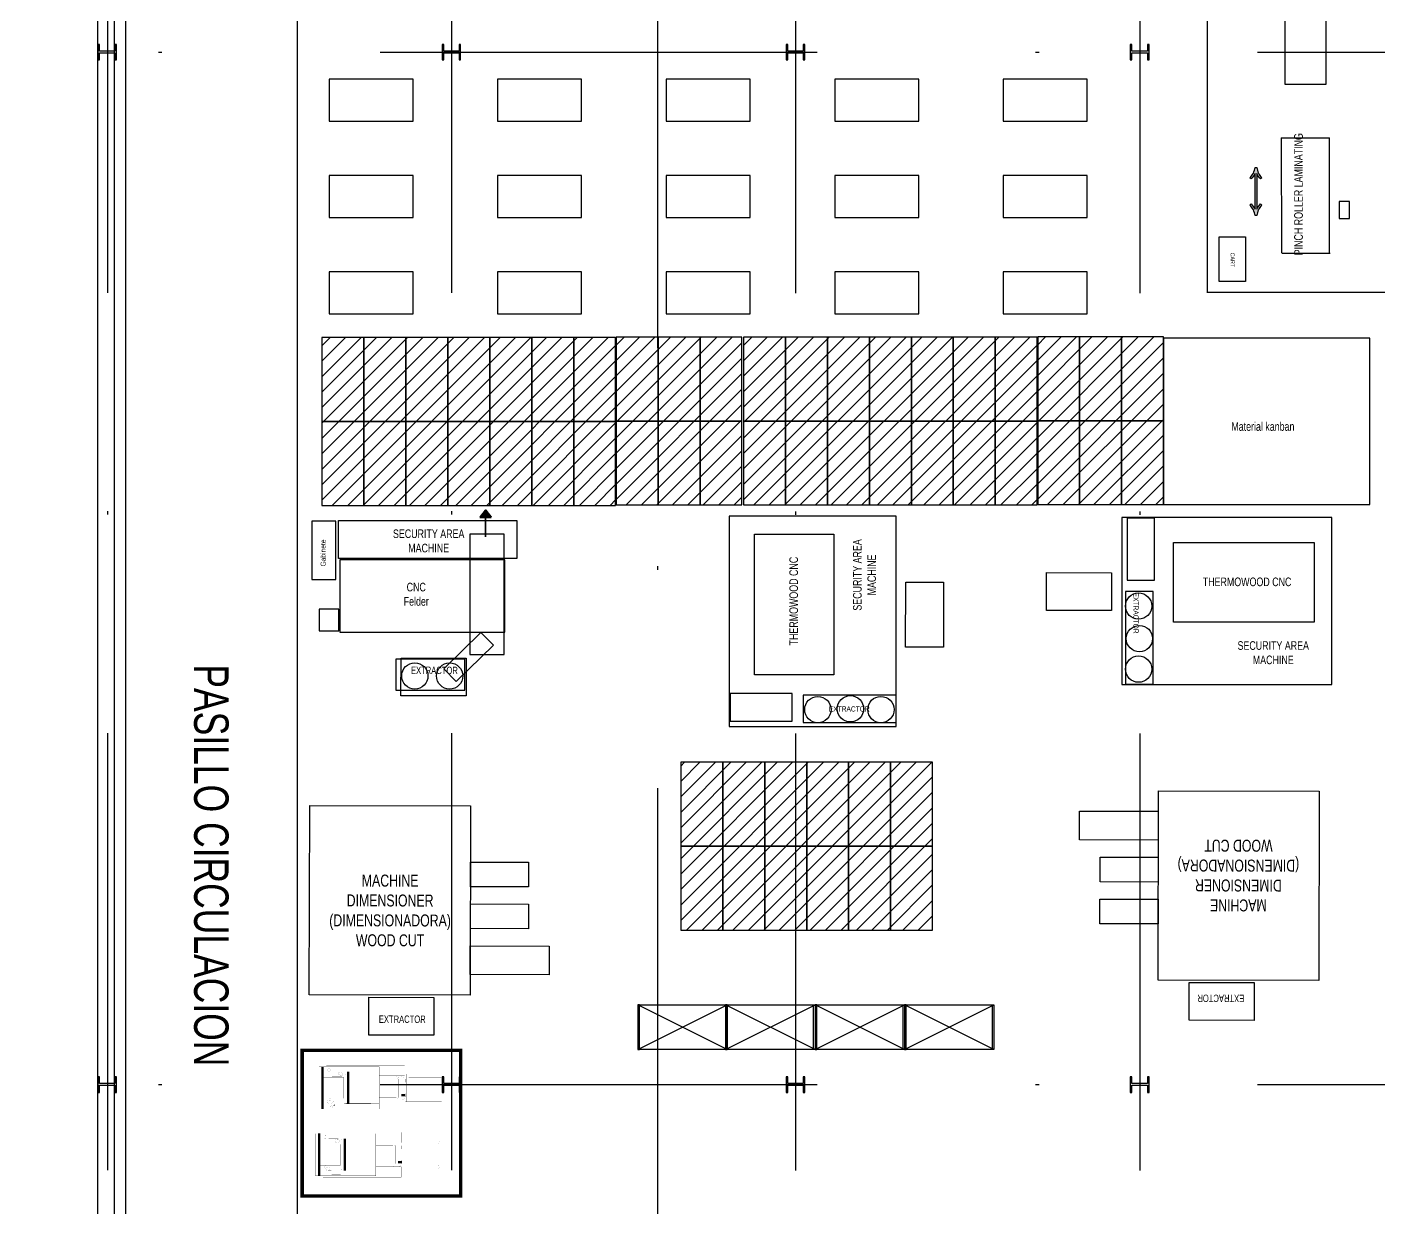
# Model space of a CAD drawing. Header units: millimetres. Extents: x 1263 to 3002, y 1308 to 2683.
# Drawn here: x 1598.97 to 1638.27, y 1374.23 to 1408.55 of the extents above; entities that cross this region are included whole.
import ezdxf

# ---------------------------------------------------------------- set-up
doc = ezdxf.new("R2010")
doc.units = ezdxf.units.MM
doc.linetypes.add('DASHDOT', pattern=[25.4, 12.7, -6.35, 0, -6.35])
for name, color, linetype in [('1- 2', 223, 'Continuous'), ('ejes', 140, 'DASHDOT'), ('LINEA LIMITE DE ZONIFICACION', 2, 'Continuous')]:
    doc.layers.add(name, color=color, linetype=linetype)
doc.styles.add('TEXTO GENERAL', font='swissc.ttf', dxfattribs={"width": 0.9, "height": 1})

# ---------------------------------------------------------------- blocks, each defined once
blk = doc.blocks.new('malla1x1')
at = {"color": 1, "linetype": 'Continuous', "ltscale": 0.01}
blk.add_lwpolyline([(80.173, 79.605), (0, 79.605), (0, 0), (101.556, 0)], close=True, dxfattribs=at)
blk = doc.blocks.new('planta conjunto')
blk.add_lwpolyline([(60.277, 79.803), (60.75, 79.803), (60.75, 0), (60.277, 0)], close=True)
blk.add_lwpolyline([(60.277, 79.803), (60.75, 79.803), (60.75, 0), (60.277, 0)], close=True)
at = {"layer": '1- 2', "lineweight": 25}
for points in [[(60.774, 55.02), (60.324, 55.02), (60.324, 55.217), (60.277, 55.217), (60.277, 54.767), (60.324, 54.767), (60.324, 54.972), (60.774, 54.972), (60.774, 54.767), (60.822, 54.767), (60.822, 55.217), (60.774, 55.217), (60.774, 55.02)], [(60.774, 55.02), (60.324, 55.02), (60.324, 55.217), (60.277, 55.217), (60.277, 54.767), (60.324, 54.767), (60.324, 54.972), (60.774, 54.972), (60.774, 54.767), (60.822, 54.767), (60.822, 55.217), (60.774, 55.217), (60.774, 55.02)], [(70.782, 55.02), (70.332, 55.02), (70.332, 55.217), (70.284, 55.217), (70.284, 54.767), (70.332, 54.767), (70.332, 54.972), (70.782, 54.972), (70.782, 54.767), (70.822, 54.767), (70.822, 55.217), (70.782, 55.217), (70.782, 55.02)], [(70.782, 55.02), (70.332, 55.02), (70.332, 55.217), (70.284, 55.217), (70.284, 54.767), (70.332, 54.767), (70.332, 54.972), (70.782, 54.972), (70.782, 54.767), (70.822, 54.767), (70.822, 55.217), (70.782, 55.217), (70.782, 55.02)], [(80.782, 55.02), (80.332, 55.02), (80.332, 55.217), (80.284, 55.217), (80.284, 54.767), (80.332, 54.767), (80.332, 54.972), (80.782, 54.972), (80.782, 54.767), (80.829, 54.767), (80.829, 55.217), (80.782, 55.217), (80.782, 55.02)], [(80.782, 55.02), (80.332, 55.02), (80.332, 55.217), (80.284, 55.217), (80.284, 54.767), (80.332, 54.767), (80.332, 54.972), (80.782, 54.972), (80.782, 54.767), (80.829, 54.767), (80.829, 55.217), (80.782, 55.217), (80.782, 55.02)], [(90.79, 55.02), (90.34, 55.02), (90.34, 55.217), (90.292, 55.217), (90.292, 54.767), (90.34, 54.767), (90.34, 54.972), (90.79, 54.972), (90.79, 54.767), (90.837, 54.767), (90.837, 55.217), (90.79, 55.217), (90.79, 55.02)], [(90.79, 55.02), (90.34, 55.02), (90.34, 55.217), (90.292, 55.217), (90.292, 54.767), (90.34, 54.767), (90.34, 54.972), (90.79, 54.972), (90.79, 54.767), (90.837, 54.767), (90.837, 55.217), (90.79, 55.217), (90.79, 55.02)], [(60.774, 25.012), (60.324, 25.012), (60.324, 25.209), (60.277, 25.209), (60.277, 24.759), (60.324, 24.759), (60.324, 24.964), (60.774, 24.964), (60.774, 24.759), (60.822, 24.759), (60.822, 25.209), (60.774, 25.209), (60.774, 25.012)], [(60.774, 25.012), (60.324, 25.012), (60.324, 25.209), (60.277, 25.209), (60.277, 24.759), (60.324, 24.759), (60.324, 24.964), (60.774, 24.964), (60.774, 24.759), (60.822, 24.759), (60.822, 25.209), (60.774, 25.209), (60.774, 25.012)], [(70.782, 25.012), (70.332, 25.012), (70.332, 25.209), (70.284, 25.209), (70.284, 24.759), (70.332, 24.759), (70.332, 24.964), (70.782, 24.964), (70.782, 24.759), (70.822, 24.759), (70.822, 25.209), (70.782, 25.209), (70.782, 25.012)], [(70.782, 25.012), (70.332, 25.012), (70.332, 25.209), (70.284, 25.209), (70.284, 24.759), (70.332, 24.759), (70.332, 24.964), (70.782, 24.964), (70.782, 24.759), (70.822, 24.759), (70.822, 25.209), (70.782, 25.209), (70.782, 25.012)], [(80.782, 25.012), (80.332, 25.012), (80.332, 25.209), (80.284, 25.209), (80.284, 24.759), (80.332, 24.759), (80.332, 24.964), (80.782, 24.964), (80.782, 24.759), (80.829, 24.759), (80.829, 25.209), (80.782, 25.209), (80.782, 25.012)], [(80.782, 25.012), (80.332, 25.012), (80.332, 25.209), (80.284, 25.209), (80.284, 24.759), (80.332, 24.759), (80.332, 24.964), (80.782, 24.964), (80.782, 24.759), (80.829, 24.759), (80.829, 25.209), (80.782, 25.209), (80.782, 25.012)], [(90.79, 25.012), (90.34, 25.012), (90.34, 25.209), (90.292, 25.209), (90.292, 24.759), (90.34, 24.759), (90.34, 24.964), (90.79, 24.964), (90.79, 24.759), (90.837, 24.759), (90.837, 25.209), (90.79, 25.209), (90.79, 25.012)], [(90.79, 25.012), (90.34, 25.012), (90.34, 25.209), (90.292, 25.209), (90.292, 24.759), (90.34, 24.759), (90.34, 24.964), (90.79, 24.964), (90.79, 24.759), (90.837, 24.759), (90.837, 25.209), (90.79, 25.209), (90.79, 25.012)]]:
    blk.add_lwpolyline(points, dxfattribs=at)
at = {"layer": 'ejes'}
for p, q in [((60.555, 86.2), (60.555, 0.474)), ((70.562, 86.2), (70.562, 0.474)), ((80.562, 86.192), (80.562, 0.474)), ((90.57, 86.192), (90.57, 0.474)), ((76.545, 84.599), (76.545, -1.127)), ((-8.01, 54.992), (162.449, 54.992)), ((-8.01, 24.984), (162.449, 24.984))]:
    blk.add_line(p, q, dxfattribs=at)
blk.add_blockref('malla1x1', (60.75, 0.197))
blk = doc.blocks.new('ARRAY BASE$0$MONTACARGA 1')
at = {"lineweight": 100, "const_width": 0.00187}
for points in [[(9782.598, 92.797), (9782.598, 92.835), (9780.327, 92.835), (9780.327, 92.535), (9781.063, 92.535)], [(9780.28, 92.589), (9780.28, 91.777)], [(9780.564, 92.452), (9781.063, 92.452)], [(9781.033, 92.449), (9781.033, 91.917)], [(9782.714, 92.486), (9782.091, 92.486), (9782.091, 91.88), (9782.714, 91.88)], [(9780.411, 91.97), (9780.308, 91.97)], [(9782.598, 91.57), (9782.598, 91.532), (9780.327, 91.532), (9780.327, 91.832), (9781.063, 91.832)], [(9780.564, 91.916), (9781.063, 91.916)], [(9782.149, 91.842), (9782.437, 91.842), (9782.437, 91.721), (9782.149, 91.721)]]:
    blk.add_lwpolyline(points, dxfattribs=at)
for points in [[(9782.817, 91.57), (9782.817, 92.796), (9781.064, 92.796), (9781.064, 91.57)], [(9781.777, 92.648), (9781.856, 92.648), (9781.856, 92.797), (9781.777, 92.797)], [(9782.087, 92.749), (9782.351, 92.749), (9782.351, 92.619), (9782.087, 92.619)], [(9782.088, 92.646), (9781.302, 92.646), (9781.302, 91.719), (9782.088, 91.719)], [(9782.422, 92.747), (9782.401, 92.705), (9782.354, 92.705), (9782.354, 92.652), (9782.437, 92.652), (9782.486, 92.747)], [(9781.777, 91.569), (9781.856, 91.569), (9781.856, 91.718), (9781.777, 91.718)]]:
    blk.add_lwpolyline(points, close=True, dxfattribs=at)
at = {"lineweight": 100}
for points in [[(9782.714, 92.796), (9782.714, 91.57)], [(9780.411, 92.396), (9780.308, 92.396)], [(9781.969, 91.719), (9781.969, 92.646)]]:
    blk.add_lwpolyline(points, dxfattribs=at)
for points in [[(9780.205, 92.589, 0.00187, 0.00187, 0), (9780.205, 91.777, 0.00187, 0.00187, 0), (9780.306, 91.777, 0.00187, 0.00187, 0), (9780.306, 92.589, 0.00187, 0.00187, 0), (9779.265, 92.589, 0.00187, 0.00187, 0.414), (9779.217, 92.542, 0.00187, 0.00187, 0.414), (9779.265, 92.494, 0.00187, 0.00187, 0), (9780.205, 92.494, 0, 0, 0)], [(9780.411, 92.445, 0.00187, 0.00187, 0), (9780.308, 92.445, 0.00187, 0.00187, 0), (9780.308, 92.347, 0.00187, 0.00187, 0), (9780.411, 92.347, 0, 0, 0)], [(9780.411, 91.921, 0.00187, 0.00187, 0), (9780.411, 92.445, 0.00187, 0.00187, 0), (9780.492, 92.445, 0.00187, 0.00187, 0), (9780.492, 91.921, 0.00187, 0.00187, 0), (9780.308, 91.921, 0.00187, 0.00187, 0), (9780.308, 92.018, 0.00187, 0.00187, 0), (9780.411, 92.018, 0, 0, 0)], [(9781.277, 92.577, 0.00187, 0.00187, 0), (9781.063, 92.577, 0.00187, 0.00187, 0), (9781.063, 92.627, 0.00187, 0.00187, 0), (9781.277, 92.627, 0, 0, 0), (9781.277, 91.738, 0, 0, 0)], [(9781.277, 91.788, 0.00187, 0.00187, 0), (9781.063, 91.788, 0.00187, 0.00187, 0), (9781.063, 91.738, 0.00187, 0.00187, 0), (9781.953, 91.738, 0.00187, 0.00187, 0), (9781.953, 92.627, 0.00187, 0.00187, 0), (9781.277, 92.627, 0, 0, 0)]]:
    blk.add_lwpolyline(points, format="xyseb", dxfattribs=at)
at = {"lineweight": 100, "const_width": 0.00187}
for points in [[(9780.331, 91.922), (9780.335, 91.879, 0.134), (9780.447, 91.832), (9780.54, 91.836, 0.259), (9780.564, 91.869), (9780.564, 92.502, 0.388), (9780.527, 92.535, 0.001), (9780.447, 92.535, 0.071), (9780.415, 92.531, 0.105), (9780.331, 92.485), (9780.331, 92.445)], [(9781.968, 92.626), (9782.042, 92.626, -0.413), (9782.065, 92.599, -0.362), (9782.042, 92.58), (9781.968, 92.58)], [(9780.203, 91.871), (9779.262, 91.871, 0.414214), (9779.215, 91.824, 0.414), (9779.262, 91.777), (9780.203, 91.777)], [(9781.968, 91.785), (9782.042, 91.785, -0.412), (9782.065, 91.757, -0.362), (9782.042, 91.738), (9781.968, 91.738)], [(9782.145, 91.838, 0.256), (9782.114, 91.777, 0.256), (9782.149, 91.723)], [(9782.222, 91.728, 0.233), (9782.248, 91.785, 0.238), (9782.218, 91.837)]]:
    blk.add_lwpolyline(points, format="xyb", dxfattribs=at)
for points in [[(9780.511, 92.452, 0.413), (9780.533, 92.474, 0.415), (9780.511, 92.495, 0.414), (9780.489, 92.474, 0.414)], [(9782.512, 92.491, 0.325), (9782.57, 92.571, 0.414), (9782.486, 92.655, 0.414), (9782.402, 92.571, 0.414)], [(9782.502, 92.541, 0.275), (9782.52, 92.575, 0.381), (9782.482, 92.605, 0.381), (9782.452, 92.567, 0.381)], [(9780.489, 91.894, 0.414), (9780.511, 91.872, 0.414), (9780.533, 91.894, 0.414), (9780.511, 91.915, 0.414)], [(9782.181, 91.73, 0.414), (9782.233, 91.781, 0.414), (9782.181, 91.833, 0.414), (9782.13, 91.781, 0.414)], [(9782.523, 91.614, 0.414), (9782.573, 91.663, 0.414), (9782.523, 91.713, 0.414), (9782.473, 91.663, 0.414)]]:
    blk.add_lwpolyline(points, format="xyb", close=True, dxfattribs=at)
blk = doc.blocks.new('ARRAY BASE$0$SLIDING DOOR ARROW')
h = blk.add_hatch(color=7)
h.dxf.hatch_style = 1
h.paths.add_polyline_path([(-6.8, 15.6), (-5.3, 14.3, 0.049205), (-1, 20.4), (-1, -20.4, 0.049205), (-5.3, -14.3), (-6.8, -15.6, -0.166738), (-1, -27.6), (1, -27.6, -0.166738), (6.8, -15.6), (5.3, -14.3, 0.049205), (1, -20.4), (1, 20.4, 0.049205), (5.3, 14.3), (6.8, 15.6, -0.166738), (1, 27.6), (-1, 27.6, -0.166738)])
at = {"color": 7}
blk.add_lwpolyline([(-1, 27.6), (1, 27.6, 0.166738), (6.8, 15.6), (5.3, 14.3, -0.049205), (1, 20.4), (1, -20.4, -0.049205), (5.3, -14.3), (6.8, -15.6, 0.166738), (1, -27.6), (-1, -27.6, 0.166738), (-6.8, -15.6), (-5.3, -14.3, -0.049205), (-1, -20.4), (-1, 20.4, -0.049205), (-5.3, 14.3), (-6.8, 15.6, 0.166738)], format="xyb", close=True, dxfattribs=at)
blk = doc.blocks.new('ARRAY BASE$0$Rack madera')
for p, q in [((0.002, 0.002), (0.002, 1.302)), ((0.002, 1.302), (0.052, 1.302)), ((2.602, 1.302), (0.002, 0.002)), ((0.002, 1.302), (2.602, 0.002)), ((2.552, 1.302), (0.052, 1.302)), ((0.052, 1.302), (0.052, 0.002)), ((2.552, 0.002), (2.552, 1.302)), ((2.602, 1.302), (2.552, 1.302)), ((2.602, 0.002), (2.602, 1.302)), ((0.052, 0.002), (0.002, 0.002)), ((0.052, 0.002), (2.552, 0.002)), ((2.552, 0.002), (2.602, 0.002))]:
    blk.add_line(p, q)

msp = doc.modelspace()

# ---------------------------------------------------------------- hatches: boundary and pattern name
h = msp.add_hatch()
h.set_pattern_fill('ANSI31', color=256, scale=0.1)
h.set_pattern_definition([(45, (1224.74026, 1362.23), (-0.2245064, 0.2245064), [])])
h.paths.add_polyline_path([(1619.75248, 1397.10235), (1618.53248, 1397.10235), (1618.53248, 1394.66235), (1619.75248, 1394.66235)])
h.paths.add_polyline_path([(1618.53248, 1397.10235), (1617.31248, 1397.10235), (1617.31248, 1394.66235), (1618.53248, 1394.66235)])
h.paths.add_polyline_path([(1617.31248, 1397.10235), (1616.09248, 1397.10235), (1616.09248, 1394.66235), (1617.31248, 1394.66235)])
h.paths.add_polyline_path([(1616.08004, 1397.09134), (1614.86004, 1397.09134), (1614.86004, 1394.65134), (1616.08004, 1394.65134)])
h.paths.add_polyline_path([(1614.86004, 1397.09134), (1613.64004, 1397.09134), (1613.64004, 1394.65134), (1614.86004, 1394.65134)])
h.paths.add_polyline_path([(1612.42004, 1397.09134), (1611.20004, 1397.09134), (1611.20004, 1394.65134), (1612.42004, 1394.65134)])
h.paths.add_polyline_path([(1613.64004, 1397.09134), (1612.42004, 1397.09134), (1612.42004, 1394.65134), (1613.64004, 1394.65134)])
h.paths.add_polyline_path([(1609.98004, 1397.09134), (1608.76004, 1397.09134), (1608.76004, 1394.65134), (1609.98004, 1394.65134)])
h.paths.add_polyline_path([(1611.20004, 1397.09134), (1609.98004, 1397.09134), (1609.98004, 1394.65134), (1611.20004, 1394.65134)])
h.paths.add_polyline_path([(1608.76004, 1397.09134), (1607.54004, 1397.09134), (1607.54004, 1394.65134), (1608.76004, 1394.65134)])
h.paths.add_polyline_path([(1609.98004, 1399.53134), (1608.76004, 1399.53134), (1608.76004, 1397.09134), (1609.98004, 1397.09134)])
h.paths.add_polyline_path([(1608.76004, 1399.53134), (1607.54004, 1399.53134), (1607.54004, 1397.09134), (1608.76004, 1397.09134)])
h.paths.add_polyline_path([(1611.20004, 1399.53134), (1609.98004, 1399.53134), (1609.98004, 1397.09134), (1611.20004, 1397.09134)])
h.paths.add_polyline_path([(1612.42004, 1399.53134), (1611.20004, 1399.53134), (1611.20004, 1397.09134), (1612.42004, 1397.09134)])
h.paths.add_polyline_path([(1613.64004, 1399.53134), (1612.42004, 1399.53134), (1612.42004, 1397.09134), (1613.64004, 1397.09134)])
h.paths.add_polyline_path([(1614.86004, 1399.53134), (1613.64004, 1399.53134), (1613.64004, 1397.09134), (1614.86004, 1397.09134)])
h.paths.add_polyline_path([(1616.08004, 1399.53134), (1614.86004, 1399.53134), (1614.86004, 1397.09134), (1616.08004, 1397.09134)])
h.paths.add_polyline_path([(1617.31248, 1399.54235), (1616.09248, 1399.54235), (1616.09248, 1397.10235), (1617.31248, 1397.10235)])
h.paths.add_polyline_path([(1619.75248, 1399.54235), (1618.53248, 1399.54235), (1618.53248, 1397.10235), (1619.75248, 1397.10235)])
h.paths.add_polyline_path([(1618.53248, 1399.54235), (1617.31248, 1399.54235), (1617.31248, 1397.10235), (1618.53248, 1397.10235)])
h = msp.add_hatch()
h.set_pattern_fill('ANSI31', color=256, scale=0.1)
h.set_pattern_definition([(45, (1236.99566, 1362.241), (-0.2245064, 0.2245064), [])])
h.paths.add_polyline_path([(1632.00789, 1397.11337), (1630.78789, 1397.11337), (1630.78789, 1394.67337), (1632.00789, 1394.67337)])
h.paths.add_polyline_path([(1630.78789, 1397.11337), (1629.56789, 1397.11337), (1629.56789, 1394.67337), (1630.78789, 1394.67337)])
h.paths.add_polyline_path([(1629.56789, 1397.11337), (1628.34789, 1397.11337), (1628.34789, 1394.67337), (1629.56789, 1394.67337)])
h.paths.add_polyline_path([(1628.33544, 1397.10235), (1627.11544, 1397.10235), (1627.11544, 1394.66235), (1628.33544, 1394.66235)])
h.paths.add_polyline_path([(1627.11544, 1397.10235), (1625.89544, 1397.10235), (1625.89544, 1394.66235), (1627.11544, 1394.66235)])
h.paths.add_polyline_path([(1624.67544, 1397.10235), (1623.45544, 1397.10235), (1623.45544, 1394.66235), (1624.67544, 1394.66235)])
h.paths.add_polyline_path([(1625.89544, 1397.10235), (1624.67544, 1397.10235), (1624.67544, 1394.66235), (1625.89544, 1394.66235)])
h.paths.add_polyline_path([(1622.23544, 1397.10235), (1621.01544, 1397.10235), (1621.01544, 1394.66235), (1622.23544, 1394.66235)])
h.paths.add_polyline_path([(1623.45544, 1397.10235), (1622.23544, 1397.10235), (1622.23544, 1394.66235), (1623.45544, 1394.66235)])
h.paths.add_polyline_path([(1621.01544, 1397.10235), (1619.79544, 1397.10235), (1619.79544, 1394.66235), (1621.01544, 1394.66235)])
h.paths.add_polyline_path([(1622.23544, 1399.54235), (1621.01544, 1399.54235), (1621.01544, 1397.10235), (1622.23544, 1397.10235)])
h.paths.add_polyline_path([(1621.01544, 1399.54235), (1619.79544, 1399.54235), (1619.79544, 1397.10235), (1621.01544, 1397.10235)])
h.paths.add_polyline_path([(1623.45544, 1399.54235), (1622.23544, 1399.54235), (1622.23544, 1397.10235), (1623.45544, 1397.10235)])
h.paths.add_polyline_path([(1624.67544, 1399.54235), (1623.45544, 1399.54235), (1623.45544, 1397.10235), (1624.67544, 1397.10235)])
h.paths.add_polyline_path([(1625.89544, 1399.54235), (1624.67544, 1399.54235), (1624.67544, 1397.10235), (1625.89544, 1397.10235)])
h.paths.add_polyline_path([(1627.11544, 1399.54235), (1625.89544, 1399.54235), (1625.89544, 1397.10235), (1627.11544, 1397.10235)])
h.paths.add_polyline_path([(1628.33544, 1399.54235), (1627.11544, 1399.54235), (1627.11544, 1397.10235), (1628.33544, 1397.10235)])
h.paths.add_polyline_path([(1629.56789, 1399.55337), (1628.34789, 1399.55337), (1628.34789, 1397.11337), (1629.56789, 1397.11337)])
h.paths.add_polyline_path([(1632.00789, 1399.55337), (1630.78789, 1399.55337), (1630.78789, 1397.11337), (1632.00789, 1397.11337)])
h.paths.add_polyline_path([(1630.78789, 1399.55337), (1629.56789, 1399.55337), (1629.56789, 1397.11337), (1630.78789, 1397.11337)])
h = msp.add_hatch(color=256)
h.dxf.hatch_style = 1
h.paths.add_polyline_path([(1612.11602, 1394.32238), (1612.28829, 1394.32238), (1612.28829, 1394.54229)])
h.paths.add_polyline_path([(1612.28829, 1394.54229), (1612.28829, 1394.32238), (1612.46057, 1394.32238)])
h = msp.add_hatch()
h.set_pattern_fill('ANSI31', color=256, scale=0.1)
h.set_pattern_definition([(45, (1205.39018, 1349.86698), (-0.2245064, 0.2245064), [])])
h.paths.add_polyline_path([(1624.0735, 1387.18432), (1622.8535, 1387.18432), (1622.8535, 1384.74432), (1624.0735, 1384.74432)])
h.paths.add_polyline_path([(1619.1935, 1387.18432), (1617.9735, 1387.18432), (1617.9735, 1384.74432), (1619.1935, 1384.74432)])
h.paths.add_polyline_path([(1620.4135, 1387.18432), (1619.1935, 1387.18432), (1619.1935, 1384.74432), (1620.4135, 1384.74432)])
h.paths.add_polyline_path([(1620.4135, 1384.74432), (1619.1935, 1384.74432), (1619.1935, 1382.30432), (1620.4135, 1382.30432)])
h.paths.add_polyline_path([(1619.1935, 1384.74432), (1617.9735, 1384.74432), (1617.9735, 1382.30432), (1619.1935, 1382.30432)])
h.paths.add_polyline_path([(1622.8535, 1384.74432), (1621.6335, 1384.74432), (1621.6335, 1382.30432), (1622.8535, 1382.30432)])
h.paths.add_polyline_path([(1621.6335, 1384.74432), (1620.4135, 1384.74432), (1620.4135, 1382.30432), (1621.6335, 1382.30432)])
h.paths.add_polyline_path([(1621.6335, 1387.18432), (1620.4135, 1387.18432), (1620.4135, 1384.74432), (1621.6335, 1384.74432)])
h.paths.add_polyline_path([(1622.8535, 1387.18432), (1621.6335, 1387.18432), (1621.6335, 1384.74432), (1622.8535, 1384.74432)])
h.paths.add_polyline_path([(1624.0735, 1384.74432), (1622.8535, 1384.74432), (1622.8535, 1382.30432), (1624.0735, 1382.30432)])
h.paths.add_polyline_path([(1625.2935, 1384.74432), (1624.0735, 1384.74432), (1624.0735, 1382.30432), (1625.2935, 1382.30432)])
h.paths.add_polyline_path([(1625.2935, 1387.18432), (1624.0735, 1387.18432), (1624.0735, 1384.74432), (1625.2935, 1384.74432)])

# ---------------------------------------------------------------- linework, layer by layer
for p, q in [((1606.8306, 1371.18175), (1606.8306, 1426.18838)), ((1635.42825, 1405.33743), (1635.43997, 1401.98586)), ((1635.42825, 1405.33743), (1636.8345, 1405.33743)), ((1636.8345, 1401.98586), (1636.8345, 1405.33743)), ((1635.45401, 1401.98586), (1636.84854, 1401.98586))]:
    msp.add_line(p, q)
for points in [[(1601.02489, 1432.61057), (1601.49849, 1432.61057), (1601.49849, 1352.66832), (1601.02489, 1352.66832)], [(1601.83059, 1352.83175), (1661.83062, 1352.83175), (1661.83062, 1432.83175), (1601.83059, 1432.83175)], [(1636.73474, 1406.88978), (1636.73474, 1413.93978), (1635.53474, 1413.93978), (1635.53474, 1406.88978)], [(1610.18869, 1405.81686), (1610.18869, 1407.03686), (1607.74869, 1407.03686), (1607.74869, 1405.81686)], [(1615.08869, 1405.81686), (1615.08869, 1407.03686), (1612.64869, 1407.03686), (1612.64869, 1405.81686)], [(1619.98869, 1405.81686), (1619.98869, 1407.03686), (1617.54869, 1407.03686), (1617.54869, 1405.81686)], [(1624.88869, 1405.81686), (1624.88869, 1407.03686), (1622.44869, 1407.03686), (1622.44869, 1405.81686)], [(1629.78869, 1405.81686), (1629.78869, 1407.03686), (1627.34869, 1407.03686), (1627.34869, 1405.81686)], [(1610.18869, 1403.01686), (1610.18869, 1404.23686), (1607.74869, 1404.23686), (1607.74869, 1403.01686)], [(1615.08869, 1403.01686), (1615.08869, 1404.23686), (1612.64869, 1404.23686), (1612.64869, 1403.01686)], [(1619.98869, 1403.01686), (1619.98869, 1404.23686), (1617.54869, 1404.23686), (1617.54869, 1403.01686)], [(1624.88869, 1403.01686), (1624.88869, 1404.23686), (1622.44869, 1404.23686), (1622.44869, 1403.01686)], [(1629.78869, 1403.01686), (1629.78869, 1404.23686), (1627.34869, 1404.23686), (1627.34869, 1403.01686)], [(1637.412, 1402.99323), (1637.412, 1403.48823), (1637.112, 1403.48823), (1637.112, 1402.99323)], [(1634.39279, 1401.16256), (1633.62279, 1401.16256), (1633.62279, 1402.45556), (1634.39279, 1402.45556)], [(1610.18869, 1400.21686), (1610.18869, 1401.43686), (1607.74869, 1401.43686), (1607.74869, 1400.21686)], [(1615.08869, 1400.21686), (1615.08869, 1401.43686), (1612.64869, 1401.43686), (1612.64869, 1400.21686)], [(1619.98869, 1400.21686), (1619.98869, 1401.43686), (1617.54869, 1401.43686), (1617.54869, 1400.21686)], [(1624.88869, 1400.21686), (1624.88869, 1401.43686), (1622.44869, 1401.43686), (1622.44869, 1400.21686)], [(1629.78869, 1400.21686), (1629.78869, 1401.43686), (1627.34869, 1401.43686), (1627.34869, 1400.21686)], [(1608.76004, 1399.53134), (1607.54004, 1399.53134), (1607.54004, 1397.09134), (1608.76004, 1397.09134)], [(1609.98004, 1399.53134), (1608.76004, 1399.53134), (1608.76004, 1397.09134), (1609.98004, 1397.09134)], [(1611.20004, 1399.53134), (1609.98004, 1399.53134), (1609.98004, 1397.09134), (1611.20004, 1397.09134)], [(1612.42004, 1399.53134), (1611.20004, 1399.53134), (1611.20004, 1397.09134), (1612.42004, 1397.09134)], [(1613.64004, 1399.53134), (1612.42004, 1399.53134), (1612.42004, 1397.09134), (1613.64004, 1397.09134)], [(1614.86004, 1399.53134), (1613.64004, 1399.53134), (1613.64004, 1397.09134), (1614.86004, 1397.09134)], [(1616.08004, 1399.53134), (1614.86004, 1399.53134), (1614.86004, 1397.09134), (1616.08004, 1397.09134)], [(1617.31248, 1399.54235), (1616.09248, 1399.54235), (1616.09248, 1397.10235), (1617.31248, 1397.10235)], [(1618.53248, 1399.54235), (1617.31248, 1399.54235), (1617.31248, 1397.10235), (1618.53248, 1397.10235)], [(1619.75248, 1399.54235), (1618.53248, 1399.54235), (1618.53248, 1397.10235), (1619.75248, 1397.10235)], [(1621.01544, 1399.54235), (1619.79544, 1399.54235), (1619.79544, 1397.10235), (1621.01544, 1397.10235)], [(1622.23544, 1399.54235), (1621.01544, 1399.54235), (1621.01544, 1397.10235), (1622.23544, 1397.10235)], [(1623.45544, 1399.54235), (1622.23544, 1399.54235), (1622.23544, 1397.10235), (1623.45544, 1397.10235)], [(1624.67544, 1399.54235), (1623.45544, 1399.54235), (1623.45544, 1397.10235), (1624.67544, 1397.10235)], [(1625.89544, 1399.54235), (1624.67544, 1399.54235), (1624.67544, 1397.10235), (1625.89544, 1397.10235)], [(1627.11544, 1399.54235), (1625.89544, 1399.54235), (1625.89544, 1397.10235), (1627.11544, 1397.10235)], [(1628.33544, 1399.54235), (1627.11544, 1399.54235), (1627.11544, 1397.10235), (1628.33544, 1397.10235)], [(1629.56789, 1399.55337), (1628.34789, 1399.55337), (1628.34789, 1397.11337), (1629.56789, 1397.11337)], [(1630.78789, 1399.55337), (1629.56789, 1399.55337), (1629.56789, 1397.11337), (1630.78789, 1397.11337)], [(1632.00789, 1399.55337), (1630.78789, 1399.55337), (1630.78789, 1397.11337), (1632.00789, 1397.11337)], [(1632.00789, 1394.67337), (1638.00789, 1394.67337), (1638.00789, 1399.51337), (1632.00789, 1399.51337)], [(1608.76004, 1397.09134), (1607.54004, 1397.09134), (1607.54004, 1394.65134), (1608.76004, 1394.65134)], [(1609.98004, 1397.09134), (1608.76004, 1397.09134), (1608.76004, 1394.65134), (1609.98004, 1394.65134)], [(1611.20004, 1397.09134), (1609.98004, 1397.09134), (1609.98004, 1394.65134), (1611.20004, 1394.65134)], [(1612.42004, 1397.09134), (1611.20004, 1397.09134), (1611.20004, 1394.65134), (1612.42004, 1394.65134)], [(1613.64004, 1397.09134), (1612.42004, 1397.09134), (1612.42004, 1394.65134), (1613.64004, 1394.65134)], [(1614.86004, 1397.09134), (1613.64004, 1397.09134), (1613.64004, 1394.65134), (1614.86004, 1394.65134)], [(1616.08004, 1397.09134), (1614.86004, 1397.09134), (1614.86004, 1394.65134), (1616.08004, 1394.65134)], [(1617.31248, 1397.10235), (1616.09248, 1397.10235), (1616.09248, 1394.66235), (1617.31248, 1394.66235)], [(1618.53248, 1397.10235), (1617.31248, 1397.10235), (1617.31248, 1394.66235), (1618.53248, 1394.66235)], [(1619.75248, 1397.10235), (1618.53248, 1397.10235), (1618.53248, 1394.66235), (1619.75248, 1394.66235)], [(1621.01544, 1397.10235), (1619.79544, 1397.10235), (1619.79544, 1394.66235), (1621.01544, 1394.66235)], [(1622.23544, 1397.10235), (1621.01544, 1397.10235), (1621.01544, 1394.66235), (1622.23544, 1394.66235)], [(1623.45544, 1397.10235), (1622.23544, 1397.10235), (1622.23544, 1394.66235), (1623.45544, 1394.66235)], [(1624.67544, 1397.10235), (1623.45544, 1397.10235), (1623.45544, 1394.66235), (1624.67544, 1394.66235)], [(1625.89544, 1397.10235), (1624.67544, 1397.10235), (1624.67544, 1394.66235), (1625.89544, 1394.66235)], [(1627.11544, 1397.10235), (1625.89544, 1397.10235), (1625.89544, 1394.66235), (1627.11544, 1394.66235)], [(1628.33544, 1397.10235), (1627.11544, 1397.10235), (1627.11544, 1394.66235), (1628.33544, 1394.66235)], [(1629.56789, 1397.11337), (1628.34789, 1397.11337), (1628.34789, 1394.67337), (1629.56789, 1394.67337)], [(1630.78789, 1397.11337), (1629.56789, 1397.11337), (1629.56789, 1394.67337), (1630.78789, 1394.67337)], [(1632.00789, 1397.11337), (1630.78789, 1397.11337), (1630.78789, 1394.67337), (1632.00789, 1394.67337)], [(1607.94733, 1392.49255), (1607.94733, 1394.19255), (1607.24733, 1394.19255), (1607.24733, 1392.49255)], [(1608.02604, 1394.20764), (1613.20804, 1394.20764), (1613.20804, 1393.10364), (1608.02604, 1393.10364)], [(1619.38276, 1394.33488), (1619.38276, 1388.22817), (1624.23627, 1388.22817), (1624.23627, 1394.33488)], [(1636.90158, 1394.30108), (1630.79487, 1394.30108), (1630.79487, 1389.44757), (1636.90158, 1389.44757)], [(1630.94536, 1394.27567), (1630.94536, 1392.47567), (1631.74536, 1392.47567), (1631.74536, 1394.27567)], [(1611.83627, 1393.81536), (1611.83627, 1390.31536), (1612.83627, 1390.31536), (1612.83627, 1393.81536)], [(1622.42346, 1389.72819), (1620.11246, 1389.72819), (1620.11246, 1393.81719), (1622.42346, 1393.81719)], [(1632.29489, 1391.26039), (1632.29489, 1393.57139), (1636.38389, 1393.57139), (1636.38389, 1391.26039)], [(1612.86306, 1390.96364), (1612.86306, 1393.06364), (1608.06306, 1393.06364), (1608.06306, 1390.96364)], [(1624.50818, 1390.52977), (1624.51204, 1392.41976), (1625.61104, 1392.41752), (1625.60718, 1390.52752)], [(1628.60858, 1392.69849), (1630.49858, 1392.69463), (1630.49633, 1391.59563), (1628.60634, 1391.59949)], [(1630.90259, 1392.1509), (1630.90259, 1389.4509), (1631.70259, 1389.4509), (1631.70259, 1392.1509)], [(1608.02955, 1391.63358), (1607.45834, 1391.63358), (1607.45834, 1391.00133), (1608.02955, 1391.00133)], [(1612.52428, 1390.58859), (1612.15741, 1390.96104), (1611.08056, 1389.90031), (1611.44742, 1389.52787)], [(1611.69106, 1390.17665), (1609.69106, 1390.17665), (1609.69106, 1389.27665), (1611.69106, 1389.27665)], [(1611.72948, 1389.11222), (1609.83948, 1389.11608), (1609.84173, 1390.21508), (1611.73172, 1390.21122)], [(1619.40817, 1388.37866), (1621.20817, 1388.37866), (1621.20817, 1389.17866), (1619.40817, 1389.17866)], [(1621.53295, 1388.33589), (1624.23295, 1388.33589), (1624.23295, 1389.13589), (1621.53295, 1389.13589)], [(1619.1935, 1387.18432), (1617.9735, 1387.18432), (1617.9735, 1384.74432), (1619.1935, 1384.74432)], [(1620.4135, 1387.18432), (1619.1935, 1387.18432), (1619.1935, 1384.74432), (1620.4135, 1384.74432)], [(1621.6335, 1387.18432), (1620.4135, 1387.18432), (1620.4135, 1384.74432), (1621.6335, 1384.74432)], [(1622.8535, 1387.18432), (1621.6335, 1387.18432), (1621.6335, 1384.74432), (1622.8535, 1384.74432)], [(1624.0735, 1387.18432), (1622.8535, 1387.18432), (1622.8535, 1384.74432), (1624.0735, 1384.74432)], [(1625.2935, 1387.18432), (1624.0735, 1387.18432), (1624.0735, 1384.74432), (1625.2935, 1384.74432)], [(1636.52119, 1380.84539), (1631.8472, 1380.85494), (1631.85844, 1386.35893), (1636.53243, 1386.34938)], [(1607.18518, 1385.92481), (1611.85917, 1385.91527), (1611.84793, 1380.41128), (1607.17394, 1380.42083)], [(1631.8514, 1384.92206), (1629.56141, 1384.92673), (1629.56312, 1385.76373), (1631.85311, 1385.75905)], [(1619.1935, 1384.74432), (1617.9735, 1384.74432), (1617.9735, 1382.30432), (1619.1935, 1382.30432)], [(1620.4135, 1384.74432), (1619.1935, 1384.74432), (1619.1935, 1382.30432), (1620.4135, 1382.30432)], [(1621.6335, 1384.74432), (1620.4135, 1384.74432), (1620.4135, 1382.30432), (1621.6335, 1382.30432)], [(1622.8535, 1384.74432), (1621.6335, 1384.74432), (1621.6335, 1382.30432), (1622.8535, 1382.30432)], [(1624.0735, 1384.74432), (1622.8535, 1384.74432), (1622.8535, 1382.30432), (1624.0735, 1382.30432)], [(1625.2935, 1384.74432), (1624.0735, 1384.74432), (1624.0735, 1382.30432), (1625.2935, 1382.30432)], [(1611.85994, 1384.28415), (1613.54894, 1384.2807), (1613.54747, 1383.5627), (1611.85848, 1383.56615)], [(1631.84891, 1383.70406), (1630.15992, 1383.70751), (1630.16138, 1384.42551), (1631.85038, 1384.42206)], [(1611.85746, 1383.06615), (1613.54645, 1383.0627), (1613.54499, 1382.3447), (1611.85599, 1382.34815)], [(1631.84643, 1382.48606), (1630.15743, 1382.48951), (1630.1589, 1383.20751), (1631.84789, 1383.20406)], [(1611.85497, 1381.84815), (1614.14496, 1381.84347), (1614.14325, 1381.00648), (1611.85326, 1381.01115)], [(1632.75416, 1380.78628), (1634.64416, 1380.78242), (1634.64191, 1379.68342), (1632.75191, 1379.68728)], [(1610.79459, 1379.25283), (1608.9046, 1379.2567), (1608.90684, 1380.35569), (1610.79684, 1380.35183)]]:
    msp.add_lwpolyline(points, close=True)
for points in [[(1606.8306, 1432.83175), (1606.8306, 1432.83175), (1601.8306, 1432.83175), (1601.83059, 1352.83175)], [(1606.8306, 1371.18175), (1606.8306, 1426.18838)], [(1633.2896, 1400.84492), (1638.90288, 1400.84492), (1638.89116, 1414.52656), (1633.27788, 1414.53828), (1633.27788, 1400.8332)]]:
    msp.add_lwpolyline(points)
for points, const_width in [([(1612.2974, 1394.52318), (1612.2974, 1393.72946)], 0.04991), ([(1612.2974, 1393.72946), (1612.2974, 1394.52318)], 0.04991), ([(1612.46968, 1394.30327), (1612.2974, 1394.52318)], 0.04991), ([(1612.12513, 1394.30327), (1612.46968, 1394.30327)], 0.04991), ([(1611.57223, 1374.57617), (1606.96647, 1374.57617), (1606.96647, 1378.81502), (1611.57223, 1378.81502), (1611.57223, 1374.57617)], 0.1)]:
    msp.add_lwpolyline(points, dxfattribs=dict(const_width=const_width))
for centre in [(1631.2826, 1391.7257), (1631.3054, 1390.77847), (1610.24211, 1389.69285), (1611.25406, 1389.69245), (1631.28268, 1389.89208), (1621.95814, 1388.7159), (1622.90538, 1388.7387), (1623.79177, 1388.71598)]:
    msp.add_circle(centre, 0.38257)

# ---------------------------------------------------------------- block references
msp.add_blockref('planta conjunto', (1540.74837, 1352.83175))
at = {"xscale": 0.0254, "yscale": 0.0254, "zscale": 0.0254}
msp.add_blockref('ARRAY BASE$0$SLIDING DOOR ARROW', (1634.69155, 1403.77449), dxfattribs=at)
at = {"xscale": -1, "rotation": 180}
for p in [(1616.72339, 1380.13567), (1619.27339, 1380.13567), (1621.87339, 1380.13567), (1624.47339, 1380.13566)]:
    msp.add_blockref('ARRAY BASE$0$Rack madera', p, dxfattribs=at)
at = {"rotation": 180}
for p in [(11390.26956, 1469.90299), (11390.17163, 1467.96078)]:
    msp.add_blockref('ARRAY BASE$0$MONTACARGA 1', p, dxfattribs=at)

# ---------------------------------------------------------------- texts
at = {"attachment_point": 1, "style": 'TEXTO GENERAL'}
for s, width, gutter_width, heights, insert, char_height, rotation in [('\\pxqc;PINCH ROLLER LAMINATING', 3.7524625, 0, [1.89809], (1635.80507, 1401.81893), 0.25, 90), ('\\pxqc;CART', 2.5649659, 5.95842, [0], (1634.07419, 1403.06991), 0.119168, 270), ('\\pxqc;SECURITY AREA\\PMACHINE', 5.3809735, 12.5, [0], (1622.98113, 1389.9391), 0.25, 90), ('\\pxqc;Gabinete', 5.3809735, 12.5, [0], (1607.5025, 1390.57644), 0.15, 90), ('\\pxqc;THERMOWOOD CNC', 3.7524625, 0, [1.89809], (1621.1303, 1389.99279), 0.25, 90), ('\\pxqc;EXTRACTOR', 5.3809735, 12.5, [0], (1631.28024, 1394.21036), 0.15, 270), ('\\pxqc;EXTRACTOR', 4.6108265, 10.71095, [0], (1608.50541, 1389.96772), 0.214219, 359.882949), ('\\pxqc;MACHINE \\PDIMENSIONER\\P(DIMENSIONADORA)\\PWOOD CUT', 7.4694962, 17.35164, [0], (1637.91586, 1382.84355), 0.3470328, 179.882949), ('\\pxqc;MACHINE \\PDIMENSIONER\\P(DIMENSIONADORA)\\PWOOD CUT', 7.4694962, 17.35164, [0], (1605.79051, 1383.92666), 0.3470328, 359.882949), ('\\pxqc;EXTRACTOR', 4.6108265, 10.71095, [0], (1635.9771, 1380.21082), 0.214219, 179.882949), ('\\pxqc;EXTRACTOR', 4.6108265, 10.71095, [0], (1607.57165, 1379.8283), 0.214219, 359.882949)]:
    msp.add_mtext_dynamic_manual_height_columns(s, width=width, gutter_width=gutter_width, heights=heights, dxfattribs=dict(at, insert=insert, char_height=char_height, rotation=rotation))
for s, width, gutter_width, heights, insert, char_height in [('Material kanban', 3.7524625, 0, [1.89809], (1633.97834, 1397.06843), 0.25), ('\\pxqc;SECURITY AREA\\PMACHINE', 5.3809735, 12.5, [0], (1607.95377, 1393.95237), 0.25), ('\\pxqc;THERMOWOOD CNC', 3.7524625, 0, [1.89809], (1632.55949, 1392.55355), 0.25), ('\\pxqc;CNC\\PFelder', 5.3809735, 12.5, [0], (1607.59259, 1392.40139), 0.25), ('\\pxqc;SECURITY AREA\\PMACHINE', 5.3809735, 12.5, [0], (1632.5058, 1390.70271), 0.25), ('\\pxqc;EXTRACTOR', 5.3809735, 12.5, [0], (1620.17977, 1388.80994), 0.15)]:
    msp.add_mtext_dynamic_manual_height_columns(s, width=width, gutter_width=gutter_width, heights=heights, dxfattribs=dict(at, insert=insert, char_height=char_height))
at = {"layer": 'LINEA LIMITE DE ZONIFICACION', "ltscale": 0.01, "style": 'TEXTO GENERAL', "width": 0.9}
msp.add_text('PASILLO CIRCULACION', height=1, rotation=270, dxfattribs=at).set_placement((1603.8265, 1390.03061))

doc.saveas('drawing.dxf')
